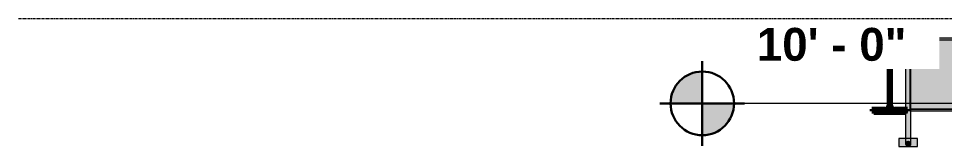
# Model space of a CAD drawing. Header units: inches. Extents: x 2619 to 6090, y -258 to 503.
# Drawn here: x 4633.2 to 4808.1, y 111.9 to 136 of the extents above; entities that cross this region are included whole.
import ezdxf

# ---------------------------------------------------------------- set-up
doc = ezdxf.new("R2010")
doc.units = ezdxf.units.IN
doc.header["$MEASUREMENT"] = 0
doc.linetypes.add('Grid Line 1_2_', pattern=[0.875, 0.5, -0.125, 0.125, -0.125])
for name, color, linetype, lineweight in [('A-FLOR-LEVL', 51, 'Continuous', 9), ('G-ANNO-DIMS', 111, 'Continuous', 9), ('S-BEAM', 12, 'Continuous', 9)]:
    doc.layers.add(name, color=color, linetype=linetype, lineweight=lineweight)
doc.styles.add('Arial_B', font='arialbd.ttf', dxfattribs={"height": 6.190476})

# ---------------------------------------------------------------- blocks, each defined once
blk = doc.blocks.new('W-Wide Flange - BEAM SIZE TBD-1867174-ELEVATION - RAMP - EAST WALL')
at = {"layer": 'S-BEAM', "transparency": 33554432}
for points in [[(-3850.74, 131.93), (-3755.82, 131.93), (-3755.82, 132.31), (-3850.74, 132.31)], [(-3785.88, 131.19), (-3755.82, 131.19), (-3755.82, 131.93), (-3850.74, 131.93), (-3850.74, 131.19), (-3795.26, 131.19)], [(-3775.06, 119.64), (-3755.82, 119.64), (-3755.82, 131.19), (-3850.74, 131.19), (-3850.74, 119.64), (-3775.27, 119.64)], [(-3755.82, 118.9), (-3755.82, 119.64), (-3850.74, 119.64), (-3850.74, 118.9), (-3767.13, 118.9)], [(-3767.13, 118.51), (-3755.82, 118.51), (-3755.82, 118.9), (-3850.74, 118.9), (-3850.74, 118.51), (-3776.51, 118.51)]]:
    blk.add_hatch(color=43, dxfattribs=at).paths.add_polyline_path(points, flags=0)
at = {"layer": 'S-BEAM', "color": 254}
for p, q in [((-3850.74, 131.93), (-3850.74, 132.31)), ((-3850.74, 132.31), (-3850.74, 131.93)), ((-3755.82, 132.31), (-3850.74, 132.31)), ((-3755.82, 132.31), (-3850.74, 132.31)), ((-3850.74, 131.19), (-3850.74, 131.93)), ((-3850.74, 131.93), (-3850.74, 131.19)), ((-3821.38, 131.93), (-3850.74, 131.93)), ((-3821.38, 131.93), (-3850.74, 131.93)), ((-3850.74, 119.64), (-3850.74, 131.19)), ((-3850.74, 131.19), (-3850.74, 119.64)), ((-3821.26, 131.93), (-3821.38, 131.93)), ((-3821.26, 131.93), (-3821.38, 131.93)), ((-3776.41, 131.93), (-3821.24, 131.93)), ((-3776.41, 131.93), (-3821.24, 131.93)), ((-3776.26, 131.93), (-3776.39, 131.93)), ((-3776.26, 131.93), (-3776.39, 131.93)), ((-3773.5, 131.93), (-3776.26, 131.93)), ((-3773.5, 131.93), (-3776.26, 131.93)), ((-3773.38, 131.93), (-3773.5, 131.93)), ((-3773.38, 131.93), (-3773.5, 131.93)), ((-3755.82, 131.93), (-3773.35, 131.93)), ((-3755.82, 131.93), (-3773.35, 131.93)), ((-3755.82, 132), (-3755.82, 132.31)), ((-3755.82, 132.31), (-3755.82, 132)), ((-3755.82, 131.93), (-3755.82, 132)), ((-3755.82, 132), (-3755.82, 131.93)), ((-3755.82, 131.19), (-3755.82, 131.93)), ((-3755.82, 131.93), (-3755.82, 131.19)), ((-3755.82, 120), (-3755.82, 131.19)), ((-3755.82, 131.19), (-3755.82, 120)), ((-3850.74, 118.9), (-3850.74, 119.64)), ((-3850.74, 119.64), (-3850.74, 118.92)), ((-3755.82, 119.64), (-3755.82, 120)), ((-3755.82, 120), (-3755.82, 119.64)), ((-3755.82, 118.9), (-3755.82, 119.64)), ((-3755.82, 119.64), (-3755.82, 118.9)), ((-3850.74, 118.91), (-3850.74, 118.9)), ((-3850.74, 118.9), (-3850.74, 118.51)), ((-3850.74, 118.51), (-3850.74, 118.9)), ((-3850.74, 118.9), (-3755.82, 118.9)), ((-3755.82, 118.9), (-3850.74, 118.9)), ((-3830.2, 118.51), (-3850.74, 118.51)), ((-3830.2, 118.51), (-3850.74, 118.51)), ((-3755.82, 118.51), (-3822.95, 118.51)), ((-3755.82, 118.51), (-3822.95, 118.51)), ((-3755.82, 118.9), (-3755.82, 118.51)), ((-3755.82, 118.51), (-3755.82, 118.9))]:
    blk.add_line(p, q, dxfattribs=at)
blk = doc.blocks.new('W-Wide Flange - BEAM SIZE TBD-1866899-ELEVATION - RAMP - EAST WALL')
at = {"layer": 'S-BEAM', "transparency": 33554432}
blk.add_hatch(color=43, dxfattribs=at).paths.add_polyline_path([(-3851.24, 118.51), (-3851.24, 118.9), (-3853.73, 118.9), (-3854.26, 119.11), (-3854.47, 119.64), (-3854.47, 131.19), (-3854.26, 131.71), (-3853.73, 131.93), (-3851.24, 131.93), (-3851.24, 132.31), (-3857.97, 132.31), (-3857.97, 131.93), (-3855.48, 131.93), (-3854.96, 131.71), (-3854.74, 131.19), (-3854.74, 119.64), (-3854.96, 119.11), (-3855.48, 118.9), (-3857.97, 118.9), (-3857.97, 118.51), (-3851.53, 118.51)], flags=0)
at = {"layer": 'S-BEAM', "lineweight": 60}
for p, q in [((-3851.24, 132.31), (-3857.97, 132.31)), ((-3857.97, 132.31), (-3857.97, 131.93)), ((-3857.97, 131.93), (-3855.48, 131.93)), ((-3854.74, 131.19), (-3854.74, 119.64)), ((-3854.47, 119.64), (-3854.47, 131.19)), ((-3853.73, 131.93), (-3851.24, 131.93)), ((-3851.24, 131.93), (-3851.24, 132.31)), ((-3855.48, 118.9), (-3857.97, 118.9)), ((-3857.97, 118.9), (-3857.97, 118.51)), ((-3857.97, 118.51), (-3851.24, 118.51)), ((-3851.24, 118.9), (-3853.73, 118.9)), ((-3851.24, 118.51), (-3851.24, 118.9))]:
    blk.add_line(p, q, dxfattribs=at)
at = {"layer": 'S-BEAM', "color": 254}
for p, q in [((-3857.97, 131.93), (-3857.97, 132.31)), ((-3857.97, 132.31), (-3857.61, 132.31)), ((-3857.61, 131.93), (-3857.97, 131.93)), ((-3857.61, 132.31), (-3851.61, 132.31)), ((-3856.23, 131.93), (-3857.61, 131.93)), ((-3855.48, 131.93), (-3856.22, 131.93)), ((-3854.74, 119.64), (-3854.74, 131.19)), ((-3854.47, 131.19), (-3854.47, 119.64)), ((-3851.61, 131.93), (-3853.73, 131.93)), ((-3851.61, 132.31), (-3851.24, 132.31)), ((-3851.24, 131.93), (-3851.61, 131.93)), ((-3851.24, 132.31), (-3851.24, 131.93)), ((-3857.97, 118.51), (-3857.97, 118.9)), ((-3857.97, 118.9), (-3857.61, 118.9)), ((-3857.61, 118.51), (-3857.97, 118.51)), ((-3857.61, 118.9), (-3855.48, 118.9)), ((-3851.61, 118.51), (-3857.61, 118.51)), ((-3853.73, 118.9), (-3851.61, 118.9)), ((-3851.61, 118.9), (-3851.24, 118.9)), ((-3851.24, 118.51), (-3851.61, 118.51)), ((-3851.24, 118.9), (-3851.24, 118.51))]:
    blk.add_line(p, q, dxfattribs=at)
at = {"layer": 'S-BEAM', "lineweight": 60}
for centre, start, end in [((-3855.48, 131.19), 0, 90), ((-3853.73, 131.19), 90, 180), ((-3855.48, 119.64), 270, 0), ((-3853.73, 119.64), 180, 270)]:
    blk.add_arc(centre, 0.74, start, end, dxfattribs=at)
at = {"layer": 'S-BEAM', "color": 254}
for centre, start, end in [((-3855.48, 131.19), 47.3232, 90), ((-3855.48, 131.19), 29.6165, 45), ((-3855.48, 131.19), 0, 28.1121), ((-3853.73, 131.19), 135, 180), ((-3853.73, 131.19), 90, 132.6768), ((-3855.48, 119.64), 271.1525, 313.6575), ((-3855.48, 119.64), 315, 356.019), ((-3853.73, 119.64), 182.2177, 225), ((-3853.73, 119.64), 225.7532, 267.4905)]:
    blk.add_arc(centre, 0.74, start, end, dxfattribs=at)
blk = doc.blocks.new('TRUSS - 22_-1920471-ELEVATION - RAMP - EAST WALL')
at = {"layer": 'S-BEAM', "transparency": 33554432}
for color, points in [(33, [(-3852.87, 132.37), (-3849.37, 132.37), (-3849.37, 133.87), (-3852.87, 133.87), (-3852.87, 132.74)]), (55, [(-3851.12, 132.94), (-3850.87, 133), (-3850.77, 133.07), (-3850.69, 133.15), (-3850.64, 133.25), (-3850.62, 133.36), (-3850.64, 133.47), (-3850.69, 133.57), (-3850.77, 133.66), (-3850.87, 133.72), (-3851.12, 133.78), (-3851.37, 133.72), (-3851.53, 133.6), (-3851.56, 133.57), (-3851.61, 133.47), (-3851.62, 133.36), (-3851.61, 133.25), (-3851.53, 133.13), (-3851.48, 133.07), (-3851.26, 132.96), (-3851.13, 132.94)]), (55, [(-3851.12, 132.94), (-3850.87, 133), (-3850.77, 133.07), (-3850.69, 133.15), (-3850.64, 133.25), (-3850.62, 133.36), (-3850.64, 133.47), (-3850.69, 133.57), (-3850.77, 133.66), (-3850.87, 133.72), (-3851.12, 133.78), (-3851.37, 133.72), (-3851.53, 133.6), (-3851.56, 133.57), (-3851.61, 133.47), (-3851.62, 133.36), (-3851.61, 133.25), (-3851.53, 133.13), (-3851.48, 133.07), (-3851.37, 133), (-3851.25, 132.96)]), (55, [(-3851.62, 112.37), (-3851.61, 112.48), (-3851.53, 112.61), (-3851.47, 112.67), (-3851.37, 112.74), (-3851.12, 112.79), (-3851.12, 133.78), (-3851.37, 133.72), (-3851.53, 133.6), (-3851.56, 133.57), (-3851.61, 133.47), (-3851.62, 133.2), (-3851.62, 113.37)]), (55, [(-3851.12, 111.96), (-3851.12, 132.94), (-3851.37, 133), (-3851.53, 133.13), (-3851.56, 133.15), (-3851.61, 133.25), (-3851.62, 133.36), (-3851.61, 112.27), (-3851.53, 112.14), (-3851.47, 112.07), (-3851.37, 112.01), (-3851.25, 111.97)]), (55, [(-3851.12, 125.41), (-3851.13, 132.94), (-3851.37, 133), (-3851.53, 133.13), (-3851.56, 133.15), (-3851.61, 133.25), (-3851.62, 133.2), (-3851.61, 125.85), (-3851.51, 125.63), (-3851.41, 125.52), (-3851.3, 125.45), (-3851.17, 125.42)]), (55, [(-3850.62, 112.37), (-3850.64, 133.47), (-3850.69, 133.57), (-3850.77, 133.66), (-3850.99, 133.76), (-3851.12, 133.78), (-3851.12, 112.79), (-3850.87, 112.74), (-3850.77, 112.67), (-3850.69, 112.58), (-3850.64, 112.48)]), (55, [(-3851.12, 125.41), (-3850.92, 125.47), (-3850.81, 125.55), (-3850.72, 125.66), (-3850.66, 125.8), (-3850.63, 125.95), (-3850.62, 126.01), (-3850.64, 133.25), (-3850.69, 133.15), (-3850.77, 133.06), (-3850.99, 132.96), (-3851.12, 132.94), (-3851.12, 125.85)]), (55, [(-3851.12, 111.96), (-3850.87, 112.01), (-3850.77, 112.08), (-3850.69, 112.17), (-3850.64, 112.27), (-3850.62, 112.37), (-3850.64, 133.25), (-3850.69, 133.15), (-3850.77, 133.07), (-3850.87, 133), (-3851.12, 132.94), (-3851.12, 112.07)]), (33, [(-3849.37, 111.87), (-3849.37, 113.37), (-3852.87, 113.37), (-3852.87, 111.87), (-3851.53, 111.87)]), (55, [(-3851.12, 111.96), (-3850.87, 112.01), (-3850.77, 112.08), (-3850.69, 112.17), (-3850.64, 112.27), (-3850.62, 112.37), (-3850.64, 112.48), (-3850.69, 112.58), (-3850.77, 112.67), (-3850.99, 112.78), (-3851.12, 112.79), (-3851.37, 112.74), (-3851.53, 112.61), (-3851.56, 112.58), (-3851.61, 112.48), (-3851.62, 112.37), (-3851.61, 112.27), (-3851.53, 112.14), (-3851.47, 112.07), (-3851.37, 112.01), (-3851.25, 111.97)])]:
    blk.add_hatch(color=color, dxfattribs=at).paths.add_polyline_path(points, flags=0)
at = {"layer": 'S-BEAM', "color": 254}
for p, q in [((-3852.87, 133.87), (-3852.87, 132.37)), ((-3849.37, 133.87), (-3852.87, 133.87)), ((-3851.62, 133.36), (-3851.62, 132.37)), ((-3851.62, 133.36), (-3851.62, 132.37)), ((-3851.62, 133.36), (-3851.62, 132.37)), ((-3850.62, 132.37), (-3850.62, 133.36)), ((-3850.62, 132.37), (-3850.62, 133.36)), ((-3850.62, 132.37), (-3850.62, 133.36)), ((-3849.37, 132.37), (-3849.37, 133.87)), ((-3852.87, 132.37), (-3849.37, 132.37)), ((-3851.62, 132.37), (-3851.62, 132.31)), ((-3851.62, 132.37), (-3851.62, 132.31)), ((-3851.62, 132.37), (-3851.62, 132.31)), ((-3851.62, 132.31), (-3851.62, 132.28)), ((-3851.62, 132.31), (-3851.62, 132.28)), ((-3851.62, 132.31), (-3851.62, 132.28)), ((-3851.62, 132.25), (-3851.62, 131.93)), ((-3851.62, 132.25), (-3851.62, 131.93)), ((-3851.62, 132.25), (-3851.62, 131.93)), ((-3851.62, 131.93), (-3851.62, 131.72)), ((-3851.62, 131.93), (-3851.62, 131.72)), ((-3851.62, 131.93), (-3851.62, 131.72)), ((-3851.62, 131.72), (-3851.62, 125.77)), ((-3851.62, 131.72), (-3851.62, 118.9)), ((-3851.62, 131.72), (-3851.62, 118.9)), ((-3850.62, 132.31), (-3850.62, 132.37)), ((-3850.62, 132.31), (-3850.62, 132.37)), ((-3850.62, 132.31), (-3850.62, 132.37)), ((-3850.62, 131.93), (-3850.62, 132.31)), ((-3850.62, 131.93), (-3850.62, 132.31)), ((-3850.62, 131.93), (-3850.62, 132.31)), ((-3850.62, 131.87), (-3850.62, 131.93)), ((-3850.62, 131.87), (-3850.62, 131.93)), ((-3850.62, 131.87), (-3850.62, 131.93)), ((-3850.62, 131.82), (-3850.62, 131.87)), ((-3850.62, 131.82), (-3850.62, 131.87)), ((-3850.62, 131.82), (-3850.62, 131.87)), ((-3850.62, 131.76), (-3850.62, 131.82)), ((-3850.62, 131.76), (-3850.62, 131.82)), ((-3850.62, 131.76), (-3850.62, 131.82)), ((-3850.62, 131.58), (-3850.62, 131.76)), ((-3850.62, 131.58), (-3850.62, 131.76)), ((-3850.62, 131.58), (-3850.62, 131.76)), ((-3850.62, 131.45), (-3850.62, 131.58)), ((-3850.62, 131.45), (-3850.62, 131.58)), ((-3850.62, 131.45), (-3850.62, 131.58)), ((-3850.62, 131.32), (-3850.62, 131.45)), ((-3850.62, 131.32), (-3850.62, 131.45)), ((-3850.62, 131.32), (-3850.62, 131.45)), ((-3850.62, 131.19), (-3850.62, 131.32)), ((-3850.62, 131.19), (-3850.62, 131.32)), ((-3850.62, 131.19), (-3850.62, 131.32)), ((-3850.62, 125.77), (-3850.62, 131.19)), ((-3850.62, 119.64), (-3850.62, 131.19)), ((-3850.62, 119.64), (-3850.62, 131.19)), ((-3850.62, 119.51), (-3850.62, 119.64)), ((-3850.62, 119.51), (-3850.62, 119.64)), ((-3850.62, 119.38), (-3850.62, 119.51)), ((-3850.62, 119.38), (-3850.62, 119.51)), ((-3850.62, 119.25), (-3850.62, 119.38)), ((-3850.62, 119.25), (-3850.62, 119.38)), ((-3850.62, 119.06), (-3850.62, 119.24)), ((-3850.62, 119.06), (-3850.62, 119.24)), ((-3850.62, 119.01), (-3850.62, 119.06)), ((-3850.62, 119.01), (-3850.62, 119.06)), ((-3850.62, 118.96), (-3850.62, 119.01)), ((-3850.62, 118.96), (-3850.62, 119.01)), ((-3850.62, 118.9), (-3850.62, 118.95)), ((-3850.62, 118.9), (-3850.62, 118.95)), ((-3851.62, 118.9), (-3851.62, 118.57)), ((-3851.62, 118.9), (-3851.62, 118.57)), ((-3851.62, 118.55), (-3851.62, 118.51)), ((-3851.62, 118.55), (-3851.62, 118.51)), ((-3851.62, 118.51), (-3851.62, 118.32)), ((-3851.62, 118.51), (-3851.62, 118.32)), ((-3851.62, 118.32), (-3851.62, 113.37)), ((-3851.62, 118.32), (-3851.62, 113.37)), ((-3850.62, 118.51), (-3850.62, 118.9)), ((-3850.62, 118.51), (-3850.62, 118.9)), ((-3850.62, 113.37), (-3850.62, 118.51)), ((-3850.62, 113.37), (-3850.62, 118.51)), ((-3852.87, 113.37), (-3852.87, 111.87)), ((-3849.37, 113.37), (-3852.87, 113.37)), ((-3851.62, 113.37), (-3851.62, 112.37)), ((-3851.62, 113.37), (-3851.62, 112.37)), ((-3850.62, 112.37), (-3850.62, 113.37)), ((-3850.62, 112.37), (-3850.62, 113.37)), ((-3849.37, 111.87), (-3849.37, 113.37)), ((-3852.87, 111.87), (-3849.37, 111.87))]:
    blk.add_line(p, q, dxfattribs=at)
for centre, major_axis, start_param, end_param in [((-3851.12, 133.36), (0.5, 0), 1.570796, 4.712389), ((-3851.12, 133.36), (-0.5, 0), 4.712389, 6.283185), ((-3851.12, 133.36), (0.5, 0), 2.879793, 3.141593), ((-3851.12, 133.36), (0.5, 0), 3.141593, 3.400717), ((-3851.12, 133.36), (0.5, 0), 3.141593, 3.400717), ((-3851.12, 133.36), (0.5, 0), 2.094395, 2.879793), ((-3851.12, 133.36), (0.5, 0), 3.403392, 3.660019), ((-3851.12, 133.36), (0.5, 0), 3.403392, 3.660019), ((-3851.12, 133.36), (0.5, 0), 3.665191, 3.740468), ((-3851.12, 133.36), (0.5, 0), 3.665191, 3.740468), ((-3851.12, 133.36), (0.5, 0), 3.740468, 3.919667), ((-3851.12, 133.36), (0.5, 0), 3.740468, 3.919667), ((-3851.12, 133.36), (0.5, 0), 3.926991, 4.179803), ((-3851.12, 133.36), (0.5, 0), 3.926991, 4.179803), ((-3851.12, 133.36), (0.5, 0), 1.570796, 2.094395), ((-3851.12, 133.36), (0.5, 0), 4.18879, 4.440542), ((-3851.12, 133.36), (0.5, 0), 4.18879, 4.440542), ((-3851.12, 133.36), (0.5, 0), 4.45059, 4.70196), ((-3851.12, 133.36), (0.5, 0), 4.45059, 4.70196), ((-3851.12, 133.36), (0.5, 0), 0.523599, 1.570796), ((-3851.12, 133.36), (-0.5, 0), 1.570796, 4.712389), ((-3851.12, 133.36), (0.5, 0), 1.308997, 1.570796), ((-3851.12, 133.36), (0.5, 0), 4.722818, 4.974188), ((-3851.12, 133.36), (0.5, 0), 4.722818, 4.974188), ((-3851.12, 133.36), (0.5, 0), 0, 1.308997), ((-3851.12, 133.36), (0.5, 0), 4.984236, 5.490355), ((-3851.12, 133.36), (0.5, 0), 4.984236, 5.235988), ((-3851.12, 133.36), (0.5, 0), 5.235988, 5.490355), ((-3851.12, 133.36), (0.5, 0), 5.497787, 5.754321), ((-3851.12, 133.36), (0.5, 0), 5.497787, 5.754321), ((-3851.12, 133.36), (0.5, 0), 0.261799, 0.523599), ((-3851.12, 133.36), (0.5, 0), 5.759587, 6.018657), ((-3851.12, 133.36), (0.5, 0), 5.759587, 6.018657), ((-3851.12, 133.36), (0.5, 0), 0, 0.261799), ((-3851.12, 133.36), (0.5, 0), 6.021386, 6.283185), ((-3851.12, 133.36), (0.5, 0), 6.021386, 6.283185), ((-3851.12, 112.37), (0.5, 0), 2.879793, 4.18879), ((-3851.12, 112.37), (-0.5, 0), 6.021386, 6.283185), ((-3851.12, 112.37), (0.5, 0), 3.141593, 4.712389), ((-3851.12, 112.37), (0.5, 0), 2.356194, 2.877064), ((-3851.12, 112.37), (0.5, 0), 2.356194, 2.877064), ((-3851.12, 112.37), (0.5, 0), 2.094395, 2.348763), ((-3851.12, 112.37), (0.5, 0), 2.094395, 2.348763), ((-3851.12, 112.37), (0.5, 0), 1.832596, 2.085315), ((-3851.12, 112.37), (0.5, 0), 1.832596, 2.085315), ((-3851.12, 112.37), (0.5, 0), 4.18879, 4.45059), ((-3851.12, 112.37), (0.5, 0), 1.570796, 1.822494), ((-3851.12, 112.37), (0.5, 0), 1.570796, 1.822494), ((-3851.12, 112.37), (0.5, 0), 4.45059, 4.712389), ((-3851.12, 112.37), (0.5, 0), 1.308997, 1.560367), ((-3851.12, 112.37), (0.5, 0), 1.308997, 1.560367), ((-3851.12, 112.37), (-0.5, 0), 1.570796, 3.141593), ((-3851.12, 112.37), (0.5, 0), 4.712389, 5.759587), ((-3851.12, 112.37), (0.5, 0), 1.047198, 1.298949), ((-3851.12, 112.37), (0.5, 0), 1.047198, 1.298949), ((-3851.12, 112.37), (0.5, 0), 0.785398, 1.03821), ((-3851.12, 112.37), (0.5, 0), 0.785398, 1.03821), ((-3851.12, 112.37), (0.5, 0), 0.523599, 0.778074), ((-3851.12, 112.37), (0.5, 0), 0.523599, 0.778074), ((-3851.12, 112.37), (0.5, 0), 0.261799, 0.518427), ((-3851.12, 112.37), (0.5, 0), 0.261799, 0.518427), ((-3851.12, 112.37), (0.5, 0), 5.759587, 6.021386), ((-3851.12, 112.37), (0.5, 0), 0, 0.259124), ((-3851.12, 112.37), (0.5, 0), 0, 0.259124), ((-3851.12, 112.37), (0.5, 0), 6.021386, 6.283185)]:
    blk.add_ellipse(centre, major_axis=major_axis, ratio=0.837148, start_param=start_param, end_param=end_param, dxfattribs=at)
blk = doc.blocks.new('HEB - Perfiles de ala ancha - BEAM BY ELEV_ MANU_ 2-1966434-ELEVATION - RAMP - EAST WALL')
at = {"layer": 'S-BEAM', "transparency": 33554432}
blk.add_hatch(color=43, dxfattribs=at).paths.add_polyline_path([(-3857.61, 118.31), (-3851.61, 118.31), (-3851.61, 118.9), (-3853.72, 118.9), (-3854.22, 119.11), (-3854.43, 119.61), (-3854.43, 131.01), (-3854.22, 131.51), (-3853.72, 131.72), (-3851.61, 131.72), (-3851.61, 132.31), (-3857.61, 132.31), (-3857.61, 131.72), (-3855.49, 131.72), (-3854.99, 131.51), (-3854.79, 131.01), (-3854.79, 119.61), (-3854.99, 119.11), (-3855.49, 118.9), (-3857.61, 118.9)], flags=0)
at = {"layer": 'S-BEAM', "lineweight": 60}
for p, q in [((-3851.61, 132.31), (-3857.61, 132.31)), ((-3857.61, 132.31), (-3857.61, 131.72)), ((-3857.61, 131.72), (-3855.49, 131.72)), ((-3853.72, 131.72), (-3851.61, 131.72)), ((-3851.61, 131.72), (-3851.61, 132.31)), ((-3854.79, 131.01), (-3854.79, 119.61)), ((-3854.43, 119.61), (-3854.43, 131.01)), ((-3855.49, 118.9), (-3857.61, 118.9)), ((-3857.61, 118.9), (-3857.61, 118.31)), ((-3857.61, 118.31), (-3851.61, 118.31)), ((-3851.61, 118.9), (-3853.72, 118.9)), ((-3851.61, 118.31), (-3851.61, 118.9))]:
    blk.add_line(p, q, dxfattribs=at)
for centre, start, end in [((-3855.49, 131.01), 0, 90), ((-3853.72, 131.01), 90, 180), ((-3855.49, 119.61), 270, 0), ((-3853.72, 119.61), 180, 270)]:
    blk.add_arc(centre, 0.709, start, end, dxfattribs=at)
blk = doc.blocks.new('Spot Elevations - Spot Elevation - Target Filled-1738873-ELEVATION - RAMP - EAST WALL')
at = {"layer": 'G-ANNO-DIMS'}
h = blk.add_hatch(color=256, dxfattribs=at)
edge = h.paths.add_edge_path(flags=0)
edge.add_line((-3890.02, 120), (-3896.02, 120))
edge.add_arc((-3890.02, 120), 6, 90, 180, ccw=False)
edge.add_line((-3890.02, 126), (-3890.02, 120))
h = blk.add_hatch(color=256, dxfattribs=at)
edge = h.paths.add_edge_path(flags=0)
edge.add_line((-3890.02, 120), (-3884.02, 120))
edge.add_arc((-3890.02, 120), 6, 270, 360, ccw=False)
edge.add_line((-3890.02, 114), (-3890.02, 120))
at = {"layer": 'G-ANNO-DIMS', "lineweight": 30}
for p, q in [((-3890.02, 127.96), (-3890.02, 112)), ((-3890.02, 120), (-3890.02, 126)), ((-3882.02, 120), (-3898.02, 120)), ((-3896.02, 120), (-3890.02, 120)), ((-3890.02, 120), (-3890.02, 114)), ((-3884.02, 120), (-3890.02, 120))]:
    blk.add_line(p, q, dxfattribs=at)
blk.add_circle((-3890.02, 120), 6, dxfattribs=at)
for start, end in [(90, 180), (270, 360)]:
    blk.add_arc((-3890.02, 120), 6, start, end, dxfattribs=at)

msp = doc.modelspace()

# ---------------------------------------------------------------- linework, layer by layer
at = {"layer": 'A-FLOR-LEVL', "linetype": 'Grid Line 1_2_'}
msp.add_line((4633.16337, 136), (5962.56679, 136), dxfattribs=at)
at = {"layer": 'G-ANNO-DIMS'}
for p, q in [((4786.25399, 120), (4762.31326, 120)), ((4846.92571, 120), (4786.25399, 120))]:
    msp.add_line(p, q, dxfattribs=at)

# ---------------------------------------------------------------- block references
at = {"layer": 'G-ANNO-DIMS', "lineweight": 30}
msp.add_blockref('Spot Elevations - Spot Elevation - Target Filled-1738873-ELEVATION - RAMP - EAST WALL', (8652.33596, 0), dxfattribs=at)
at = {"layer": 'S-BEAM', "color": 254}
for name in ['TRUSS - 22_-1920471-ELEVATION - RAMP - EAST WALL', 'W-Wide Flange - BEAM SIZE TBD-1866899-ELEVATION - RAMP - EAST WALL', 'HEB - Perfiles de ala ancha - BEAM BY ELEV_ MANU_ 2-1966434-ELEVATION - RAMP - EAST WALL', 'W-Wide Flange - BEAM SIZE TBD-1867174-ELEVATION - RAMP - EAST WALL']:
    msp.add_blockref(name, (8652.33596, 0), dxfattribs=at)

# ---------------------------------------------------------------- next in the draw order: texts
at = {"layer": 'G-ANNO-DIMS', "insert": (4772.60116, 134.23099), "char_height": 6.190476, "width": 32.9090387, "attachment_point": 1, "line_spacing_factor": 0.941778, "style": 'Arial_B', "bg_fill": 3, "box_fill_scale": 1.25, "bg_fill_color": 256, "bg_fill_true_color": 13158600, "bg_fill_transparency": 0}
msp.add_mtext('10\' - 0"', dxfattribs=at)

doc.saveas('drawing.dxf')
